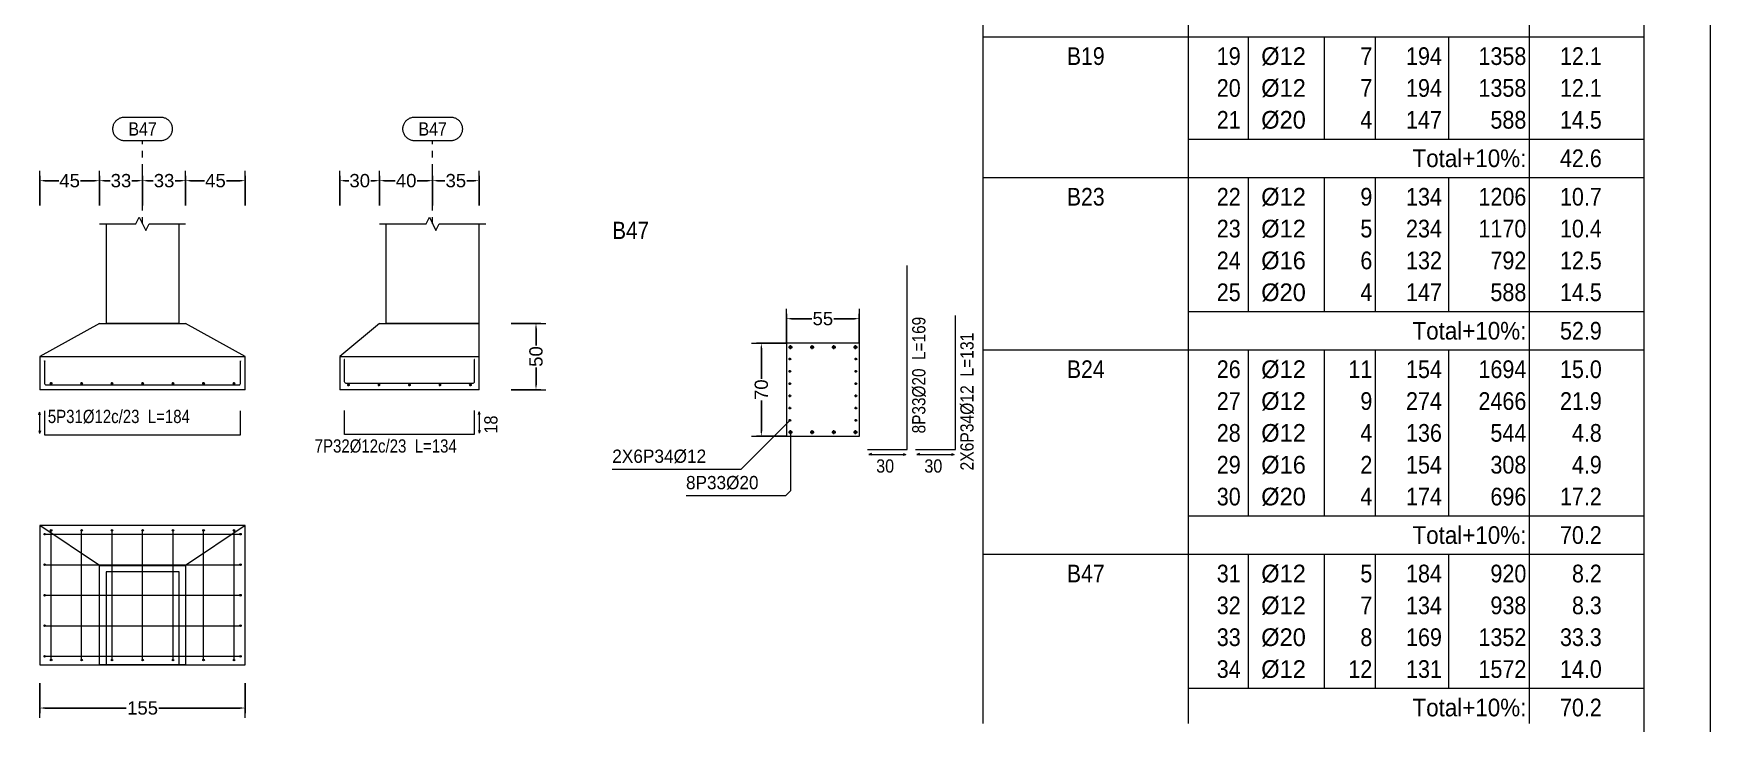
# Model space of a CAD drawing. Header units: millimetres. Extents: x 0 to 147, y 0 to 144.
# Drawn here: x 34.1 to 59.4, y 66.17 to 76.57 of the extents above; entities that cross this region are included whole.
import ezdxf
from ezdxf.enums import TextEntityAlignment as Align

# ---------------------------------------------------------------- set-up
doc = ezdxf.new("R2010")
doc.units = ezdxf.units.MM
doc.linetypes.add('CYPE_PUNTO', pattern=[0.075, 0, -0.075])
for name, color, linetype, lineweight in [('CIM_COTAS', 2, 'Continuous', 0), ('CIM_DIB_ARMADOS', 4, 'Continuous', 0), ('CIM_GEOMETRIA', 2, 'Continuous', 0), ('CIM_TXT_ARMADOS', 3, 'Continuous', 0), ('RECUAD_LIMITES', 2, 'Continuous', 0), ('RECUAD_MARCO', 1, 'Continuous', 20), ('TABLAS', 1, 'Continuous', 0), ('TEXTO_TABLAS', 1, 'Continuous', 0)]:
    doc.layers.add(name, color=color, linetype=linetype, lineweight=lineweight)
doc.styles.add('CYPETXT_0.3_romans', font='arial.ttf', dxfattribs={"height": 0.2})
doc.styles.add('CYPETXT_romans', font='arial.ttf', dxfattribs={"height": 0.2})
doc.dimstyles.new('cype_arrow', dxfattribs={"dimtxt": 0.18, "dimasz": 0.075, "dimexe": 0.075, "dimexo": 0.075, "dimgap": 0, "dimtad": 0, "dimdec": 4, "dimzin": 0, "dimdsep": 46, "dimtxsty": 'CYPETXT_0.3_romans', "dimcen": 0.09, "dimadec": 0, "dimazin": 0, "dimtfac": 1, "dimtdec": 4, "dimtofl": 0, "dimtmove": 2, "dimatfit": 3, "dimfxl": 1, "dimtolj": 1, "dimtzin": 0, "dimarcsym": 0})

# ---------------------------------------------------------------- blocks, each defined once
blk = doc.blocks.new('*D199')
at = {"layer": 'CIM_COTAS', "color": 0, "lineweight": -2, "transparency": 16777216}
for p, q in [((34.192, 73.982), (34.192, 74.432)), ((35.092, 73.982), (35.092, 74.432)), ((34.267, 74.357), (34.477, 74.357)), ((35.017, 74.357), (34.808, 74.357))]:
    blk.add_line(p, q, dxfattribs=at)
at = {"layer": 'CIM_COTAS', "color": 0, "transparency": 16777216}
for points in [[(34.267, 74.37), (34.267, 74.345), (34.192, 74.357)], [(35.017, 74.37), (35.017, 74.345), (35.092, 74.357)]]:
    blk.add_solid(points, dxfattribs=at)
at = {"layer": 'Defpoints', "color": 0, "transparency": 16777216}
for p in [(35.092, 74.357), (34.192, 73.907), (35.092, 73.907)]:
    blk.add_point(p, dxfattribs=at)
at = {"layer": 'CIM_COTAS', "color": 0, "transparency": 16777216, "insert": (34.642, 74.357), "char_height": 0.2, "attachment_point": 5, "style": 'CYPETXT_0.3_romans'}
blk.add_mtext('\\A1;45', dxfattribs=at)
blk = doc.blocks.new('*D200')
at = {"layer": 'CIM_COTAS', "color": 0, "lineweight": -2, "transparency": 16777216}
for p, q in [((35.092, 73.982), (35.092, 74.432)), ((35.742, 73.982), (35.742, 74.432)), ((35.167, 74.357), (35.253, 74.357)), ((35.667, 74.357), (35.582, 74.357))]:
    blk.add_line(p, q, dxfattribs=at)
at = {"layer": 'CIM_COTAS', "color": 0, "transparency": 16777216}
for points in [[(35.167, 74.37), (35.167, 74.345), (35.092, 74.357)], [(35.667, 74.37), (35.667, 74.345), (35.742, 74.357)]]:
    blk.add_solid(points, dxfattribs=at)
at = {"layer": 'Defpoints', "color": 0, "transparency": 16777216}
for p in [(35.742, 74.357), (35.092, 73.907), (35.742, 73.907)]:
    blk.add_point(p, dxfattribs=at)
at = {"layer": 'CIM_COTAS', "color": 0, "transparency": 16777216, "insert": (35.417, 74.357), "char_height": 0.2, "attachment_point": 5, "style": 'CYPETXT_0.3_romans'}
blk.add_mtext('\\A1;33', dxfattribs=at)
blk = doc.blocks.new('*D201')
at = {"layer": 'CIM_COTAS', "color": 0, "lineweight": -2, "transparency": 16777216}
for p, q in [((35.742, 73.982), (35.742, 74.432)), ((36.392, 73.982), (36.392, 74.432)), ((35.817, 74.357), (35.903, 74.357)), ((36.317, 74.357), (36.232, 74.357))]:
    blk.add_line(p, q, dxfattribs=at)
at = {"layer": 'CIM_COTAS', "color": 0, "transparency": 16777216}
for points in [[(35.817, 74.37), (35.817, 74.345), (35.742, 74.357)], [(36.317, 74.37), (36.317, 74.345), (36.392, 74.357)]]:
    blk.add_solid(points, dxfattribs=at)
at = {"layer": 'Defpoints', "color": 0, "transparency": 16777216}
for p in [(36.392, 74.357), (35.742, 73.907), (36.392, 73.907)]:
    blk.add_point(p, dxfattribs=at)
at = {"layer": 'CIM_COTAS', "color": 0, "transparency": 16777216, "insert": (36.067, 74.357), "char_height": 0.2, "attachment_point": 5, "style": 'CYPETXT_0.3_romans'}
blk.add_mtext('\\A1;33', dxfattribs=at)
blk = doc.blocks.new('*D202')
at = {"layer": 'CIM_COTAS', "color": 0, "lineweight": -2, "transparency": 16777216}
for p, q in [((36.392, 73.982), (36.392, 74.432)), ((37.292, 73.982), (37.292, 74.432)), ((36.467, 74.357), (36.677, 74.357)), ((37.217, 74.357), (37.008, 74.357))]:
    blk.add_line(p, q, dxfattribs=at)
at = {"layer": 'CIM_COTAS', "color": 0, "transparency": 16777216}
for points in [[(36.467, 74.37), (36.467, 74.345), (36.392, 74.357)], [(37.217, 74.37), (37.217, 74.345), (37.292, 74.357)]]:
    blk.add_solid(points, dxfattribs=at)
at = {"layer": 'Defpoints', "color": 0, "transparency": 16777216}
for p in [(37.292, 74.357), (36.392, 73.907), (37.292, 73.907)]:
    blk.add_point(p, dxfattribs=at)
at = {"layer": 'CIM_COTAS', "color": 0, "transparency": 16777216, "insert": (36.842, 74.357), "char_height": 0.2, "attachment_point": 5, "style": 'CYPETXT_0.3_romans'}
blk.add_mtext('\\A1;45', dxfattribs=at)
blk = doc.blocks.new('*D205')
at = {"layer": 'CIM_COTAS', "color": 0, "lineweight": -2, "transparency": 16777216}
for p, q in [((38.719, 73.982), (38.719, 74.432)), ((39.319, 73.982), (39.319, 74.432)), ((38.794, 74.357), (38.855, 74.357)), ((39.244, 74.357), (39.184, 74.357))]:
    blk.add_line(p, q, dxfattribs=at)
at = {"layer": 'CIM_COTAS', "color": 0, "transparency": 16777216}
for points in [[(38.794, 74.37), (38.794, 74.345), (38.719, 74.357)], [(39.244, 74.37), (39.244, 74.345), (39.319, 74.357)]]:
    blk.add_solid(points, dxfattribs=at)
at = {"layer": 'Defpoints', "color": 0, "transparency": 16777216}
for p in [(39.319, 74.357), (38.719, 73.907), (39.319, 73.907)]:
    blk.add_point(p, dxfattribs=at)
at = {"layer": 'CIM_COTAS', "color": 0, "transparency": 16777216, "insert": (39.019, 74.357), "char_height": 0.2, "attachment_point": 5, "style": 'CYPETXT_0.3_romans'}
blk.add_mtext('\\A1;30', dxfattribs=at)
blk = doc.blocks.new('*D206')
at = {"layer": 'CIM_COTAS', "color": 0, "lineweight": -2, "transparency": 16777216}
for p, q in [((39.319, 73.982), (39.319, 74.432)), ((40.119, 73.982), (40.119, 74.432)), ((39.394, 74.357), (39.554, 74.357)), ((40.044, 74.357), (39.885, 74.357))]:
    blk.add_line(p, q, dxfattribs=at)
at = {"layer": 'CIM_COTAS', "color": 0, "transparency": 16777216}
for points in [[(39.394, 74.37), (39.394, 74.345), (39.319, 74.357)], [(40.044, 74.37), (40.044, 74.345), (40.119, 74.357)]]:
    blk.add_solid(points, dxfattribs=at)
at = {"layer": 'Defpoints', "color": 0, "transparency": 16777216}
for p in [(40.119, 74.357), (39.319, 73.907), (40.119, 73.907)]:
    blk.add_point(p, dxfattribs=at)
at = {"layer": 'CIM_COTAS', "color": 0, "transparency": 16777216, "insert": (39.719, 74.357), "char_height": 0.2, "attachment_point": 5, "style": 'CYPETXT_0.3_romans'}
blk.add_mtext('\\A1;40', dxfattribs=at)
blk = doc.blocks.new('*D207')
at = {"layer": 'CIM_COTAS', "color": 0, "lineweight": -2, "transparency": 16777216}
for p, q in [((40.119, 73.982), (40.119, 74.432)), ((40.819, 73.982), (40.819, 74.432)), ((40.194, 74.357), (40.305, 74.357)), ((40.744, 74.357), (40.634, 74.357))]:
    blk.add_line(p, q, dxfattribs=at)
at = {"layer": 'CIM_COTAS', "color": 0, "transparency": 16777216}
for points in [[(40.194, 74.37), (40.194, 74.345), (40.119, 74.357)], [(40.744, 74.37), (40.744, 74.345), (40.819, 74.357)]]:
    blk.add_solid(points, dxfattribs=at)
at = {"layer": 'Defpoints', "color": 0, "transparency": 16777216}
for p in [(40.819, 74.357), (40.119, 73.907), (40.819, 73.907)]:
    blk.add_point(p, dxfattribs=at)
at = {"layer": 'CIM_COTAS', "color": 0, "transparency": 16777216, "insert": (40.469, 74.357), "char_height": 0.2, "attachment_point": 5, "style": 'CYPETXT_0.3_romans'}
blk.add_mtext('\\A1;35', dxfattribs=at)
blk = doc.blocks.new('*D208')
at = {"layer": 'CIM_COTAS', "color": 0, "lineweight": -2, "transparency": 16777216}
for p, q in [((41.304, 72.206), (41.754, 72.206)), ((41.679, 72.131), (41.679, 71.87)), ((41.679, 71.281), (41.679, 71.542)), ((41.304, 71.206), (41.754, 71.206))]:
    blk.add_line(p, q, dxfattribs=at)
at = {"layer": 'CIM_COTAS', "color": 0, "transparency": 16777216}
for points in [[(41.666, 72.131), (41.691, 72.131), (41.679, 72.206)], [(41.666, 71.281), (41.691, 71.281), (41.679, 71.206)]]:
    blk.add_solid(points, dxfattribs=at)
at = {"layer": 'Defpoints', "color": 0, "transparency": 16777216}
for p in [(41.229, 72.206), (41.679, 72.206), (41.229, 71.206)]:
    blk.add_point(p, dxfattribs=at)
at = {"layer": 'CIM_COTAS', "color": 0, "transparency": 16777216, "insert": (41.679, 71.706), "char_height": 0.2, "attachment_point": 5, "rotation": 90, "style": 'CYPETXT_0.3_romans'}
blk.add_mtext('\\A1;50', dxfattribs=at)
blk = doc.blocks.new('*D209')
at = {"layer": 'CIM_COTAS', "color": 0, "lineweight": -2, "transparency": 16777216}
for p, q in [((34.192, 66.782), (34.192, 66.332)), ((37.292, 66.782), (37.292, 66.332)), ((34.267, 66.407), (35.496, 66.407)), ((37.217, 66.407), (35.988, 66.407))]:
    blk.add_line(p, q, dxfattribs=at)
at = {"layer": 'CIM_COTAS', "color": 0, "transparency": 16777216}
for points in [[(34.267, 66.42), (34.267, 66.395), (34.192, 66.407)], [(37.217, 66.42), (37.217, 66.395), (37.292, 66.407)]]:
    blk.add_solid(points, dxfattribs=at)
at = {"layer": 'Defpoints', "color": 0, "transparency": 16777216}
for p in [(34.192, 66.857), (37.292, 66.857), (37.292, 66.407)]:
    blk.add_point(p, dxfattribs=at)
at = {"layer": 'CIM_COTAS', "color": 0, "transparency": 16777216, "insert": (35.742, 66.407), "char_height": 0.2, "attachment_point": 5, "style": 'CYPETXT_0.3_romans'}
blk.add_mtext('\\A1;155', dxfattribs=at)
blk = doc.blocks.new('*D211')
at = {"layer": 'CIM_COTAS', "color": 0, "lineweight": -2, "transparency": 16777216}
for p, q in [((45.457, 71.902), (45.457, 72.352)), ((45.532, 72.277), (45.843, 72.277)), ((46.482, 72.277), (46.172, 72.277)), ((46.557, 71.902), (46.557, 72.352))]:
    blk.add_line(p, q, dxfattribs=at)
at = {"layer": 'CIM_COTAS', "color": 0, "transparency": 16777216}
for points in [[(45.532, 72.289), (45.532, 72.264), (45.457, 72.277)], [(46.482, 72.289), (46.482, 72.264), (46.557, 72.277)]]:
    blk.add_solid(points, dxfattribs=at)
at = {"layer": 'Defpoints', "color": 0, "transparency": 16777216}
for p in [(46.557, 72.277), (45.457, 71.827), (46.557, 71.827)]:
    blk.add_point(p, dxfattribs=at)
at = {"layer": 'CIM_COTAS', "color": 0, "transparency": 16777216, "insert": (46.007, 72.277), "char_height": 0.2, "attachment_point": 5, "style": 'CYPETXT_0.3_romans'}
blk.add_mtext('\\A1;55', dxfattribs=at)
blk = doc.blocks.new('*D212')
at = {"layer": 'CIM_COTAS', "color": 0, "lineweight": -2, "transparency": 16777216}
for p, q in [((45.454, 71.906), (45.004, 71.906)), ((45.079, 71.831), (45.079, 71.369)), ((45.079, 70.581), (45.079, 71.043)), ((45.454, 70.506), (45.004, 70.506))]:
    blk.add_line(p, q, dxfattribs=at)
at = {"layer": 'CIM_COTAS', "color": 0, "transparency": 16777216}
for points in [[(45.066, 71.831), (45.091, 71.831), (45.079, 71.906)], [(45.066, 70.581), (45.091, 70.581), (45.079, 70.506)]]:
    blk.add_solid(points, dxfattribs=at)
at = {"layer": 'Defpoints', "color": 0, "transparency": 16777216}
for p in [(45.079, 71.906), (45.529, 71.906), (45.529, 70.506)]:
    blk.add_point(p, dxfattribs=at)
at = {"layer": 'CIM_COTAS', "color": 0, "transparency": 16777216, "insert": (45.079, 71.206), "char_height": 0.2, "attachment_point": 5, "rotation": 90, "style": 'CYPETXT_0.3_romans'}
blk.add_mtext('\\A1;70', dxfattribs=at)

msp = doc.modelspace()

# ---------------------------------------------------------------- hatches: boundary and pattern name
at = {"layer": 'CIM_DIB_ARMADOS'}
h = msp.add_hatch(color=256, dxfattribs=at)
edge = h.paths.add_edge_path(flags=0)
edge.add_arc((34.2644, 71.63801), 0.0016, 0, 360)
h = msp.add_hatch(color=256, dxfattribs=at)
edge = h.paths.add_edge_path(flags=0)
edge.add_arc((37.2204, 71.63801), 0.0016, 0, 360)
h = msp.add_hatch(color=256, dxfattribs=at)
edge = h.paths.add_edge_path(flags=0)
edge.add_arc((38.7914, 71.66201), 0.0016, 0, 360)
h = msp.add_hatch(color=256, dxfattribs=at)
edge = h.paths.add_edge_path(flags=0)
edge.add_arc((40.7474, 71.66201), 0.0016, 0, 360)
h = msp.add_hatch(color=256, dxfattribs=at)
edge = h.paths.add_edge_path(flags=0)
edge.add_arc((34.3624, 69.08601), 0.0016, 0, 360)
h = msp.add_hatch(color=256, dxfattribs=at)
edge = h.paths.add_edge_path(flags=0)
edge.add_arc((34.8224, 69.08601), 0.0016, 0, 360)
h = msp.add_hatch(color=256, dxfattribs=at)
edge = h.paths.add_edge_path(flags=0)
edge.add_arc((35.2824, 69.08601), 0.0016, 0, 360)
h = msp.add_hatch(color=256, dxfattribs=at)
edge = h.paths.add_edge_path(flags=0)
edge.add_arc((35.7424, 69.08601), 0.0016, 0, 360)
h = msp.add_hatch(color=256, dxfattribs=at)
edge = h.paths.add_edge_path(flags=0)
edge.add_arc((36.2024, 69.08601), 0.0016, 0, 360)
h = msp.add_hatch(color=256, dxfattribs=at)
edge = h.paths.add_edge_path(flags=0)
edge.add_arc((36.6624, 69.08601), 0.0016, 0, 360)
h = msp.add_hatch(color=256, dxfattribs=at)
edge = h.paths.add_edge_path(flags=0)
edge.add_arc((37.1224, 69.08601), 0.0016, 0, 360)
h = msp.add_hatch(color=256, dxfattribs=at)
edge = h.paths.add_edge_path(flags=0)
edge.add_arc((34.2644, 69.02801), 0.0016, 0, 360)
h = msp.add_hatch(color=256, dxfattribs=at)
edge = h.paths.add_edge_path(flags=0)
edge.add_arc((37.2204, 69.02801), 0.0016, 0, 360)
h = msp.add_hatch(color=256, dxfattribs=at)
edge = h.paths.add_edge_path(flags=0)
edge.add_arc((34.2644, 68.56801), 0.0016, 0, 360)
h = msp.add_hatch(color=256, dxfattribs=at)
edge = h.paths.add_edge_path(flags=0)
edge.add_arc((37.2204, 68.56801), 0.0016, 0, 360)
h = msp.add_hatch(color=256, dxfattribs=at)
edge = h.paths.add_edge_path(flags=0)
edge.add_arc((34.2644, 68.10801), 0.0016, 0, 360)
h = msp.add_hatch(color=256, dxfattribs=at)
edge = h.paths.add_edge_path(flags=0)
edge.add_arc((37.2204, 68.10801), 0.0016, 0, 360)
h = msp.add_hatch(color=256, dxfattribs=at)
edge = h.paths.add_edge_path(flags=0)
edge.add_arc((34.2644, 67.64801), 0.0016, 0, 360)
h = msp.add_hatch(color=256, dxfattribs=at)
edge = h.paths.add_edge_path(flags=0)
edge.add_arc((37.2204, 67.64801), 0.0016, 0, 360)
h = msp.add_hatch(color=256, dxfattribs=at)
edge = h.paths.add_edge_path(flags=0)
edge.add_arc((34.2644, 67.18801), 0.0016, 0, 360)
h = msp.add_hatch(color=256, dxfattribs=at)
edge = h.paths.add_edge_path(flags=0)
edge.add_arc((34.3624, 67.13001), 0.0016, 0, 360)
h = msp.add_hatch(color=256, dxfattribs=at)
edge = h.paths.add_edge_path(flags=0)
edge.add_arc((34.8224, 67.13001), 0.0016, 0, 360)
h = msp.add_hatch(color=256, dxfattribs=at)
edge = h.paths.add_edge_path(flags=0)
edge.add_arc((35.2824, 67.13001), 0.0016, 0, 360)
h = msp.add_hatch(color=256, dxfattribs=at)
edge = h.paths.add_edge_path(flags=0)
edge.add_arc((35.7424, 67.13001), 0.0016, 0, 360)
h = msp.add_hatch(color=256, dxfattribs=at)
edge = h.paths.add_edge_path(flags=0)
edge.add_arc((36.2024, 67.13001), 0.0016, 0, 360)
h = msp.add_hatch(color=256, dxfattribs=at)
edge = h.paths.add_edge_path(flags=0)
edge.add_arc((36.6624, 67.13001), 0.0016, 0, 360)
h = msp.add_hatch(color=256, dxfattribs=at)
edge = h.paths.add_edge_path(flags=0)
edge.add_arc((37.1224, 67.13001), 0.0016, 0, 360)
h = msp.add_hatch(color=256, dxfattribs=at)
edge = h.paths.add_edge_path(flags=0)
edge.add_arc((37.2204, 67.18801), 0.0016, 0, 360)

# ---------------------------------------------------------------- linework, layer by layer
at = {"layer": 'CIM_COTAS', "linetype": 'CYPE_PUNTO'}
for p, q in [((35.7424, 73.70601), (35.7424, 74.95701)), ((40.1194, 73.70601), (40.1194, 74.95701))]:
    msp.add_line(p, q, dxfattribs=at)
at = {"layer": 'CIM_COTAS'}
for p, q in [((34.1924, 74.20701), (34.1924, 74.50701)), ((35.0924, 74.20701), (35.0924, 74.50701)), ((35.0924, 74.20701), (35.0924, 74.50701)), ((35.7424, 74.20701), (35.7424, 74.50701)), ((35.7424, 74.20701), (35.7424, 74.50701)), ((36.3924, 74.20701), (36.3924, 74.50701)), ((36.3924, 74.20701), (36.3924, 74.50701)), ((37.2924, 74.20701), (37.2924, 74.50701)), ((38.7194, 74.20701), (38.7194, 74.50701)), ((39.3194, 74.20701), (39.3194, 74.50701)), ((39.3194, 74.20701), (39.3194, 74.50701)), ((40.1194, 74.20701), (40.1194, 74.50701)), ((40.1194, 74.20701), (40.1194, 74.50701)), ((40.8194, 74.20701), (40.8194, 74.50701)), ((45.45745, 72.12676), (45.45745, 72.42676)), ((46.55745, 72.12676), (46.55745, 72.42676)), ((41.5289, 72.20601), (41.8289, 72.20601)), ((44.9289, 71.90601), (45.2289, 71.90601)), ((41.5289, 71.20601), (41.8289, 71.20601)), ((44.9289, 70.50601), (45.2289, 70.50601)), ((34.1924, 66.25701), (34.1924, 66.55701)), ((37.2924, 66.25701), (37.2924, 66.55701))]:
    msp.add_line(p, q, dxfattribs=at)
for points in [[(36.0109, 75.31701), (36.02292, 75.31661), (36.03489, 75.3154), (36.04675, 75.3134), (36.05846, 75.31061), (36.06994, 75.30705), (36.08117, 75.30272), (36.09208, 75.29766), (36.10263, 75.29188), (36.11277, 75.28541), (36.12245, 75.27827), (36.13164, 75.2705), (36.14029, 75.26214), (36.14836, 75.25322), (36.15581, 75.24378), (36.16262, 75.23386), (36.16875, 75.22351), (36.17418, 75.21278), (36.17887, 75.2017), (36.18282, 75.19034), (36.186, 75.17873), (36.18839, 75.16695), (36.19, 75.15502), (36.1908, 75.14302), (36.1908, 75.13099), (36.19, 75.11899), (36.18839, 75.10707), (36.186, 75.09528), (36.18282, 75.08368), (36.17887, 75.07231), (36.17418, 75.06124), (36.16875, 75.0505), (36.16262, 75.04015), (36.15581, 75.03023), (36.14836, 75.02079), (36.14029, 75.01187), (36.13164, 75.00351), (36.12245, 74.99574), (36.11277, 74.98861), (36.10263, 74.98213), (36.09208, 74.97635), (36.08117, 74.97129), (36.06994, 74.96697), (36.05846, 74.9634), (36.04675, 74.96061), (36.03489, 74.95861), (36.02292, 74.95741), (36.0109, 74.95701), (35.4739, 74.95701), (35.46188, 74.95741), (35.44991, 74.95861), (35.43805, 74.96061), (35.42634, 74.9634), (35.41486, 74.96697), (35.40363, 74.97129), (35.39272, 74.97635), (35.38217, 74.98213), (35.37203, 74.98861), (35.36235, 74.99574), (35.35316, 75.00351), (35.34451, 75.01187), (35.33644, 75.02079), (35.32899, 75.03023), (35.32218, 75.04015), (35.31605, 75.0505), (35.31062, 75.06124), (35.30593, 75.07231), (35.30198, 75.08368), (35.2988, 75.09528), (35.29641, 75.10707), (35.2948, 75.11899), (35.294, 75.13099), (35.294, 75.14302), (35.2948, 75.15502), (35.29641, 75.16695), (35.2988, 75.17873), (35.30198, 75.19034), (35.30593, 75.2017), (35.31062, 75.21278), (35.31605, 75.22351), (35.32218, 75.23386), (35.32899, 75.24378), (35.33644, 75.25322), (35.34451, 75.26214), (35.35316, 75.2705), (35.36235, 75.27827), (35.37203, 75.28541), (35.38217, 75.29188), (35.39272, 75.29766), (35.40363, 75.30272), (35.41486, 75.30705), (35.42634, 75.31061), (35.43805, 75.3134), (35.44991, 75.3154), (35.46188, 75.31661), (35.4739, 75.31701), (36.0109, 75.31701)], [(40.3879, 75.31701), (40.39992, 75.31661), (40.41189, 75.3154), (40.42375, 75.3134), (40.43546, 75.31061), (40.44694, 75.30705), (40.45817, 75.30272), (40.46908, 75.29766), (40.47963, 75.29188), (40.48977, 75.28541), (40.49945, 75.27827), (40.50864, 75.2705), (40.51729, 75.26214), (40.52536, 75.25322), (40.53281, 75.24378), (40.53962, 75.23386), (40.54575, 75.22351), (40.55118, 75.21278), (40.55587, 75.2017), (40.55982, 75.19034), (40.563, 75.17873), (40.56539, 75.16695), (40.567, 75.15502), (40.5678, 75.14302), (40.5678, 75.13099), (40.567, 75.11899), (40.56539, 75.10707), (40.563, 75.09528), (40.55982, 75.08368), (40.55587, 75.07231), (40.55118, 75.06124), (40.54575, 75.0505), (40.53962, 75.04015), (40.53281, 75.03023), (40.52536, 75.02079), (40.51729, 75.01187), (40.50864, 75.00351), (40.49945, 74.99574), (40.48977, 74.98861), (40.47963, 74.98213), (40.46908, 74.97635), (40.45817, 74.97129), (40.44694, 74.96697), (40.43546, 74.9634), (40.42375, 74.96061), (40.41189, 74.95861), (40.39992, 74.95741), (40.3879, 74.95701), (39.8509, 74.95701), (39.83888, 74.95741), (39.82691, 74.95861), (39.81505, 74.96061), (39.80334, 74.9634), (39.79186, 74.96697), (39.78063, 74.97129), (39.76972, 74.97635), (39.75917, 74.98213), (39.74903, 74.98861), (39.73935, 74.99574), (39.73016, 75.00351), (39.72151, 75.01187), (39.71344, 75.02079), (39.70599, 75.03023), (39.69918, 75.04015), (39.69305, 75.0505), (39.68762, 75.06124), (39.68293, 75.07231), (39.67898, 75.08368), (39.6758, 75.09528), (39.67341, 75.10707), (39.6718, 75.11899), (39.671, 75.13099), (39.671, 75.14302), (39.6718, 75.15502), (39.67341, 75.16695), (39.6758, 75.17873), (39.67898, 75.19034), (39.68293, 75.2017), (39.68762, 75.21278), (39.69305, 75.22351), (39.69918, 75.23386), (39.70599, 75.24378), (39.71344, 75.25322), (39.72151, 75.26214), (39.73016, 75.2705), (39.73935, 75.27827), (39.74903, 75.28541), (39.75917, 75.29188), (39.76972, 75.29766), (39.78063, 75.30272), (39.79186, 75.30705), (39.80334, 75.31061), (39.81505, 75.3134), (39.82691, 75.3154), (39.83888, 75.31661), (39.8509, 75.31701), (40.3879, 75.31701)]]:
    msp.add_lwpolyline(points, close=True, dxfattribs=at)
at = {"layer": 'CIM_DIB_ARMADOS'}
for p, q in [((45.51745, 71.81601), (45.51745, 71.87601)), ((45.51745, 71.81601), (45.51745, 71.87601)), ((45.84411, 71.81601), (45.84411, 71.87601)), ((45.84411, 71.81601), (45.84411, 71.87601)), ((46.17078, 71.81601), (46.17078, 71.87601)), ((46.17078, 71.81601), (46.17078, 71.87601)), ((46.49745, 71.81601), (46.49745, 71.87601)), ((46.49745, 71.81601), (46.49745, 71.87601)), ((45.48745, 71.84601), (45.54745, 71.84601)), ((45.48745, 71.84601), (45.54745, 71.84601)), ((45.49145, 71.66886), (45.52745, 71.66886)), ((45.49145, 71.66886), (45.52745, 71.66886)), ((45.50945, 71.65086), (45.50945, 71.68686)), ((45.50945, 71.65086), (45.50945, 71.68686)), ((45.81411, 71.84601), (45.87411, 71.84601)), ((45.81411, 71.84601), (45.87411, 71.84601)), ((46.14078, 71.84601), (46.20078, 71.84601)), ((46.14078, 71.84601), (46.20078, 71.84601)), ((46.46745, 71.84601), (46.52745, 71.84601)), ((46.46745, 71.84601), (46.52745, 71.84601)), ((46.48745, 71.66886), (46.52345, 71.66886)), ((46.48745, 71.66886), (46.52345, 71.66886)), ((46.50545, 71.65086), (46.50545, 71.68686)), ((46.50545, 71.65086), (46.50545, 71.68686)), ((45.49145, 71.48372), (45.52745, 71.48372)), ((45.49145, 71.48372), (45.52745, 71.48372)), ((45.50945, 71.46572), (45.50945, 71.50172)), ((45.50945, 71.46572), (45.50945, 71.50172)), ((46.48745, 71.48372), (46.52345, 71.48372)), ((46.48745, 71.48372), (46.52345, 71.48372)), ((46.50545, 71.46572), (46.50545, 71.50172)), ((46.50545, 71.46572), (46.50545, 71.50172)), ((34.3444, 71.30201), (34.3804, 71.30201)), ((34.3624, 71.28401), (34.3624, 71.32001)), ((34.8044, 71.30201), (34.8404, 71.30201)), ((34.8224, 71.28401), (34.8224, 71.32001)), ((35.2644, 71.30201), (35.3004, 71.30201)), ((35.2824, 71.28401), (35.2824, 71.32001)), ((35.7244, 71.30201), (35.7604, 71.30201)), ((35.7424, 71.28401), (35.7424, 71.32001)), ((36.1844, 71.30201), (36.2204, 71.30201)), ((36.2024, 71.28401), (36.2024, 71.32001)), ((36.6444, 71.30201), (36.6804, 71.30201)), ((36.6624, 71.28401), (36.6624, 71.32001)), ((37.1044, 71.30201), (37.1404, 71.30201)), ((37.1224, 71.28401), (37.1224, 71.32001)), ((38.8314, 71.27801), (38.8674, 71.27801)), ((38.8494, 71.26001), (38.8494, 71.29601)), ((39.2914, 71.27801), (39.3274, 71.27801)), ((39.3094, 71.26001), (39.3094, 71.29601)), ((39.7514, 71.27801), (39.7874, 71.27801)), ((39.7694, 71.26001), (39.7694, 71.29601)), ((40.2114, 71.27801), (40.2474, 71.27801)), ((40.2294, 71.26001), (40.2294, 71.29601)), ((40.6714, 71.27801), (40.7074, 71.27801)), ((40.6894, 71.26001), (40.6894, 71.29601)), ((45.49145, 71.29858), (45.52745, 71.29858)), ((45.49145, 71.29858), (45.52745, 71.29858)), ((45.49145, 71.11344), (45.52745, 71.11344)), ((45.49145, 71.11344), (45.52745, 71.11344)), ((45.50945, 71.28058), (45.50945, 71.31658)), ((45.50945, 71.28058), (45.50945, 71.31658)), ((45.50945, 71.09544), (45.50945, 71.13144)), ((45.50945, 71.09544), (45.50945, 71.13144)), ((46.48745, 71.29858), (46.52345, 71.29858)), ((46.48745, 71.29858), (46.52345, 71.29858)), ((46.48745, 71.11344), (46.52345, 71.11344)), ((46.48745, 71.11344), (46.52345, 71.11344)), ((46.50545, 71.28058), (46.50545, 71.31658)), ((46.50545, 71.28058), (46.50545, 71.31658)), ((46.50545, 71.09544), (46.50545, 71.13144)), ((46.50545, 71.09544), (46.50545, 71.13144)), ((45.49145, 70.92829), (45.52745, 70.92829)), ((45.49145, 70.92829), (45.52745, 70.92829)), ((45.50945, 70.91029), (45.50945, 70.94629)), ((45.50945, 70.91029), (45.50945, 70.94629)), ((46.48745, 70.92829), (46.52345, 70.92829)), ((46.48745, 70.92829), (46.52345, 70.92829)), ((46.50545, 70.91029), (46.50545, 70.94629)), ((46.50545, 70.91029), (46.50545, 70.94629)), ((45.49145, 70.74315), (45.52745, 70.74315)), ((45.49145, 70.74315), (45.52745, 70.74315)), ((45.50945, 70.72515), (45.50945, 70.76115)), ((45.50945, 70.72515), (45.50945, 70.76115)), ((45.51745, 70.53601), (45.51745, 70.59601)), ((45.51745, 70.53601), (45.51745, 70.59601)), ((45.84411, 70.53601), (45.84411, 70.59601)), ((45.84411, 70.53601), (45.84411, 70.59601)), ((46.17078, 70.53601), (46.17078, 70.59601)), ((46.17078, 70.53601), (46.17078, 70.59601)), ((46.48745, 70.74315), (46.52345, 70.74315)), ((46.48745, 70.74315), (46.52345, 70.74315)), ((46.49745, 70.53601), (46.49745, 70.59601)), ((46.49745, 70.53601), (46.49745, 70.59601)), ((46.50545, 70.72515), (46.50545, 70.76115)), ((46.50545, 70.72515), (46.50545, 70.76115)), ((45.48745, 70.56601), (45.54745, 70.56601)), ((45.48745, 70.56601), (45.54745, 70.56601)), ((45.81411, 70.56601), (45.87411, 70.56601)), ((45.81411, 70.56601), (45.87411, 70.56601)), ((46.14078, 70.56601), (46.20078, 70.56601)), ((46.14078, 70.56601), (46.20078, 70.56601)), ((46.46745, 70.56601), (46.52745, 70.56601)), ((46.46745, 70.56601), (46.52745, 70.56601))]:
    msp.add_line(p, q, dxfattribs=at)
for points in [[(46.67945, 70.30601), (47.27945, 70.30601), (47.27945, 73.07801)], [(47.40645, 70.30601), (48.00645, 70.30601), (48.00645, 72.32601)], [(34.2644, 71.63801), (34.2644, 71.30201), (34.26762, 71.29001), (34.2764, 71.28122), (34.2884, 71.27801), (37.1964, 71.27801), (37.2084, 71.28122), (37.21718, 71.29001), (37.2204, 71.30201), (37.2204, 71.63801)], [(40.7474, 71.66201), (40.7474, 71.32601), (40.74418, 71.31401), (40.7354, 71.30522), (40.7234, 71.30201), (38.8154, 71.30201), (38.8034, 71.30522), (38.79462, 71.31401), (38.7914, 71.32601), (38.7914, 71.66201)], [(34.2644, 70.88801), (34.2644, 70.52801), (37.2204, 70.52801), (37.2204, 70.88801)], [(40.7474, 70.89301), (40.7474, 70.53301), (38.7914, 70.53301), (38.7914, 70.89301)], [(34.3624, 67.13001), (34.3624, 67.13322), (34.3624, 67.14201), (34.3624, 67.15401), (34.3624, 69.06201), (34.3624, 69.07401), (34.3624, 69.08279), (34.3624, 69.08601)], [(34.8224, 67.13001), (34.8224, 67.13322), (34.8224, 67.14201), (34.8224, 67.15401), (34.8224, 69.06201), (34.8224, 69.07401), (34.8224, 69.08279), (34.8224, 69.08601)], [(35.2824, 67.13001), (35.2824, 67.13322), (35.2824, 67.14201), (35.2824, 67.15401), (35.2824, 69.06201), (35.2824, 69.07401), (35.2824, 69.08279), (35.2824, 69.08601)], [(35.7424, 67.13001), (35.7424, 67.13322), (35.7424, 67.14201), (35.7424, 67.15401), (35.7424, 69.06201), (35.7424, 69.07401), (35.7424, 69.08279), (35.7424, 69.08601)], [(36.2024, 67.13001), (36.2024, 67.13322), (36.2024, 67.14201), (36.2024, 67.15401), (36.2024, 69.06201), (36.2024, 69.07401), (36.2024, 69.08279), (36.2024, 69.08601)], [(36.6624, 67.13001), (36.6624, 67.13322), (36.6624, 67.14201), (36.6624, 67.15401), (36.6624, 69.06201), (36.6624, 69.07401), (36.6624, 69.08279), (36.6624, 69.08601)], [(37.1224, 67.13001), (37.1224, 67.13322), (37.1224, 67.14201), (37.1224, 67.15401), (37.1224, 69.06201), (37.1224, 69.07401), (37.1224, 69.08279), (37.1224, 69.08601)], [(34.2644, 69.02801), (34.26762, 69.02801), (34.2764, 69.02801), (34.2884, 69.02801), (37.1964, 69.02801), (37.2084, 69.02801), (37.21718, 69.02801), (37.2204, 69.02801)], [(34.2644, 68.56801), (34.26762, 68.56801), (34.2764, 68.56801), (34.2884, 68.56801), (37.1964, 68.56801), (37.2084, 68.56801), (37.21718, 68.56801), (37.2204, 68.56801)], [(34.2644, 68.10801), (34.26762, 68.10801), (34.2764, 68.10801), (34.2884, 68.10801), (37.1964, 68.10801), (37.2084, 68.10801), (37.21718, 68.10801), (37.2204, 68.10801)], [(34.2644, 67.64801), (34.26762, 67.64801), (34.2764, 67.64801), (34.2884, 67.64801), (37.1964, 67.64801), (37.2084, 67.64801), (37.21718, 67.64801), (37.2204, 67.64801)], [(34.2644, 67.18801), (34.26762, 67.18801), (34.2764, 67.18801), (34.2884, 67.18801), (37.1964, 67.18801), (37.2084, 67.18801), (37.21718, 67.18801), (37.2204, 67.18801)]]:
    msp.add_lwpolyline(points, dxfattribs=at)
for centre, radius in [((45.51745, 71.84601), 0.02), ((45.51745, 71.84601), 0.02), ((45.84411, 71.84601), 0.02), ((45.84411, 71.84601), 0.02), ((46.17078, 71.84601), 0.02), ((46.17078, 71.84601), 0.02), ((46.49745, 71.84601), 0.02), ((46.49745, 71.84601), 0.02), ((34.2644, 71.63801), 0.0016), ((37.2204, 71.63801), 0.0016), ((38.7914, 71.66201), 0.0016), ((40.7474, 71.66201), 0.0016), ((45.50945, 71.66886), 0.012), ((45.50945, 71.66886), 0.012), ((46.50545, 71.66886), 0.012), ((46.50545, 71.66886), 0.012), ((45.50945, 71.48372), 0.012), ((45.50945, 71.48372), 0.012), ((46.50545, 71.48372), 0.012), ((46.50545, 71.48372), 0.012), ((34.3624, 71.30201), 0.012), ((34.8224, 71.30201), 0.012), ((35.2824, 71.30201), 0.012), ((35.7424, 71.30201), 0.012), ((36.2024, 71.30201), 0.012), ((36.6624, 71.30201), 0.012), ((37.1224, 71.30201), 0.012), ((38.8494, 71.27801), 0.012), ((39.3094, 71.27801), 0.012), ((39.7694, 71.27801), 0.012), ((40.2294, 71.27801), 0.012), ((40.6894, 71.27801), 0.012), ((45.50945, 71.29858), 0.012), ((45.50945, 71.29858), 0.012), ((45.50945, 71.11344), 0.012), ((45.50945, 71.11344), 0.012), ((46.50545, 71.29858), 0.012), ((46.50545, 71.29858), 0.012), ((46.50545, 71.11344), 0.012), ((46.50545, 71.11344), 0.012), ((45.50945, 70.92829), 0.012), ((45.50945, 70.92829), 0.012), ((46.50545, 70.92829), 0.012), ((46.50545, 70.92829), 0.012), ((45.50945, 70.74315), 0.012), ((45.50945, 70.74315), 0.012), ((46.50545, 70.74315), 0.012), ((46.50545, 70.74315), 0.012), ((45.51745, 70.56601), 0.02), ((45.51745, 70.56601), 0.02), ((45.84411, 70.56601), 0.02), ((45.84411, 70.56601), 0.02), ((46.17078, 70.56601), 0.02), ((46.17078, 70.56601), 0.02), ((46.49745, 70.56601), 0.02), ((46.49745, 70.56601), 0.02), ((34.3624, 69.08601), 0.012), ((34.3624, 69.08601), 0.0016), ((34.8224, 69.08601), 0.012), ((34.8224, 69.08601), 0.0016), ((35.2824, 69.08601), 0.012), ((35.2824, 69.08601), 0.0016), ((35.7424, 69.08601), 0.012), ((35.7424, 69.08601), 0.0016), ((36.2024, 69.08601), 0.012), ((36.2024, 69.08601), 0.0016), ((36.6624, 69.08601), 0.012), ((36.6624, 69.08601), 0.0016), ((37.1224, 69.08601), 0.012), ((37.1224, 69.08601), 0.0016), ((34.2644, 69.02801), 0.012), ((34.2644, 69.02801), 0.0016), ((37.2204, 69.02801), 0.012), ((37.2204, 69.02801), 0.0016), ((34.2644, 68.56801), 0.012), ((37.2204, 68.56801), 0.012), ((34.2644, 68.56801), 0.0016), ((37.2204, 68.56801), 0.0016), ((34.2644, 68.10801), 0.012), ((34.2644, 68.10801), 0.0016), ((37.2204, 68.10801), 0.012), ((37.2204, 68.10801), 0.0016), ((34.2644, 67.64801), 0.012), ((34.2644, 67.64801), 0.0016), ((37.2204, 67.64801), 0.012), ((37.2204, 67.64801), 0.0016), ((34.2644, 67.18801), 0.012), ((34.2644, 67.18801), 0.0016), ((34.3624, 67.13001), 0.012), ((34.3624, 67.13001), 0.0016), ((34.8224, 67.13001), 0.012), ((34.8224, 67.13001), 0.0016), ((35.2824, 67.13001), 0.012), ((35.2824, 67.13001), 0.0016), ((35.7424, 67.13001), 0.012), ((35.7424, 67.13001), 0.0016), ((36.2024, 67.13001), 0.012), ((36.2024, 67.13001), 0.0016), ((36.6624, 67.13001), 0.012), ((36.6624, 67.13001), 0.0016), ((37.1224, 67.13001), 0.012), ((37.1224, 67.13001), 0.0016), ((37.2204, 67.18801), 0.012), ((37.2204, 67.18801), 0.0016)]:
    msp.add_circle(centre, radius, dxfattribs=at)
at = {"layer": 'CIM_GEOMETRIA'}
for p, q in [((35.1924, 73.70601), (35.1924, 72.20601)), ((36.2924, 72.20601), (36.2924, 73.70601)), ((39.4194, 72.20601), (39.4194, 73.70601)), ((40.8194, 72.20601), (40.8194, 73.70601)), ((35.0924, 72.20601), (34.1924, 71.70601)), ((35.0924, 72.20601), (36.3924, 72.20601)), ((36.2924, 72.20601), (35.1924, 72.20601)), ((37.2924, 71.70601), (36.3924, 72.20601)), ((39.3194, 72.20601), (38.7194, 71.70601)), ((39.3194, 72.20601), (40.8194, 72.20601)), ((40.8194, 72.20601), (39.4194, 72.20601)), ((40.8194, 71.70601), (40.8194, 72.20601)), ((34.1924, 71.70601), (37.2924, 71.70601)), ((34.1924, 71.70601), (34.1924, 71.20601)), ((37.2924, 71.20601), (37.2924, 71.70601)), ((38.7194, 71.70601), (40.8194, 71.70601)), ((38.7194, 71.70601), (38.7194, 71.20601)), ((40.8194, 71.20601), (40.8194, 71.70601)), ((37.2924, 71.20601), (34.1924, 71.20601)), ((40.8194, 71.20601), (38.7194, 71.20601)), ((35.0924, 68.55801), (34.1924, 69.15801)), ((37.2924, 69.15801), (36.3924, 68.55801)), ((34.1924, 67.05801), (35.0924, 67.05801)), ((36.3924, 67.05801), (37.2924, 67.05801))]:
    msp.add_line(p, q, dxfattribs=at)
for points in [[(35.0924, 73.70601), (35.6424, 73.70601), (35.6924, 73.80601), (35.7924, 73.60601), (35.8424, 73.70601), (36.3924, 73.70601)], [(39.3194, 73.70601), (40.0194, 73.70601), (40.0694, 73.80601), (40.1694, 73.60601), (40.2194, 73.70601), (40.9194, 73.70601)]]:
    msp.add_lwpolyline(points, dxfattribs=at)
for points in [[(45.45745, 70.50601), (46.55745, 70.50601), (46.55745, 71.90601), (45.45745, 71.90601), (45.45745, 70.50601)], [(34.1924, 69.15801), (34.1924, 67.05801), (37.2924, 67.05801), (37.2924, 69.15801), (34.1924, 69.15801)], [(36.3924, 68.55801), (36.3924, 67.05801), (35.0924, 67.05801), (35.0924, 68.55801), (36.3924, 68.55801)], [(35.1924, 67.05801), (36.2924, 67.05801), (36.2924, 68.45801), (35.1924, 68.45801), (35.1924, 67.05801)]]:
    msp.add_lwpolyline(points, close=True, dxfattribs=at)
at = {"layer": 'CIM_TXT_ARMADOS'}
for p, q in [((34.1769, 70.82781), (34.1894, 70.86781)), ((34.2019, 70.82781), (34.1894, 70.86781)), ((34.1894, 70.86781), (34.1894, 70.54821)), ((40.8099, 70.83281), (40.8224, 70.87281)), ((40.8349, 70.83281), (40.8224, 70.87281)), ((40.8224, 70.87281), (40.8224, 70.55321)), ((45.50945, 70.74315), (44.98203, 70.21574)), ((34.1769, 70.58821), (34.1894, 70.54821)), ((34.2019, 70.58821), (34.1894, 70.54821)), ((40.8099, 70.59321), (40.8224, 70.55321)), ((40.8349, 70.59321), (40.8224, 70.55321)), ((45.51745, 70.56601), (45.51745, 69.90601)), ((46.73965, 70.24351), (46.69965, 70.23101)), ((46.73965, 70.21851), (46.69965, 70.23101)), ((46.69965, 70.23101), (47.25925, 70.23101)), ((47.21925, 70.24351), (47.25925, 70.23101)), ((47.21925, 70.21851), (47.25925, 70.23101)), ((47.46665, 70.24351), (47.42665, 70.23101)), ((47.46665, 70.21851), (47.42665, 70.23101)), ((47.42665, 70.23101), (47.98625, 70.23101)), ((47.94625, 70.24351), (47.98625, 70.23101)), ((47.94625, 70.21851), (47.98625, 70.23101))]:
    msp.add_line(p, q, dxfattribs=at)
for points in [[(45.50945, 70.74315), (44.98203, 70.21574), (44.7699, 70.0036), (42.8289, 70.0036)], [(45.51745, 70.56601), (45.51745, 69.90601), (45.51745, 69.68101), (45.44245, 69.60601), (43.94245, 69.60601)]]:
    msp.add_lwpolyline(points, dxfattribs=at)
at = {"layer": 'RECUAD_LIMITES'}
msp.add_lwpolyline([(0, 49.585), (59.4, 49.585), (59.4, 91.585), (0, 91.585), (0, 49.585)], close=True, dxfattribs=at)
at = {"layer": 'RECUAD_MARCO'}
msp.add_lwpolyline([(2.5, 50.585), (58.4, 50.585), (58.4, 90.585), (2.5, 90.585), (2.5, 50.585)], close=True, dxfattribs=at)
at = {"layer": 'TABLAS'}
for p, q in [((48.424, 76.575), (48.424, 79.555)), ((51.524, 76.575), (51.524, 79.555)), ((56.672, 76.575), (56.672, 79.555)), ((58.4, 76.575), (58.4, 79.555)), ((48.424, 76.475), (48.424, 76.575)), ((48.424, 76.525), (58.4, 76.525)), ((48.424, 74.455), (48.424, 76.475)), ((51.524, 76.475), (51.524, 76.575)), ((51.524, 74.455), (51.524, 76.475)), ((52.428, 76.475), (52.428, 76.525)), ((52.428, 74.985), (52.428, 76.475)), ((53.576, 76.475), (53.576, 76.525)), ((53.576, 74.985), (53.576, 76.475)), ((54.348, 76.475), (54.348, 76.525)), ((54.348, 74.985), (54.348, 76.475)), ((55.452, 76.475), (55.452, 76.525)), ((55.452, 74.985), (55.452, 76.475)), ((56.672, 76.475), (56.672, 76.575)), ((56.672, 74.455), (56.672, 76.475)), ((58.4, 76.475), (58.4, 76.575)), ((58.4, 74.455), (58.4, 76.475)), ((51.524, 74.985), (58.4, 74.985)), ((48.424, 74.355), (48.424, 74.455)), ((48.424, 74.405), (58.4, 74.405)), ((51.524, 74.355), (51.524, 74.455)), ((52.428, 74.355), (52.428, 74.405)), ((53.576, 74.355), (53.576, 74.405)), ((54.348, 74.355), (54.348, 74.405)), ((55.452, 74.355), (55.452, 74.405)), ((56.672, 74.355), (56.672, 74.455)), ((58.4, 74.355), (58.4, 74.455)), ((48.424, 71.855), (48.424, 74.355)), ((51.524, 71.855), (51.524, 74.355)), ((52.428, 72.385), (52.428, 74.355)), ((53.576, 72.385), (53.576, 74.355)), ((54.348, 72.385), (54.348, 74.355)), ((55.452, 72.385), (55.452, 74.355)), ((56.672, 71.855), (56.672, 74.355)), ((58.4, 71.855), (58.4, 74.355)), ((51.524, 72.385), (58.4, 72.385)), ((48.424, 71.755), (48.424, 71.855)), ((48.424, 71.805), (58.4, 71.805)), ((48.424, 68.775), (48.424, 71.755)), ((51.524, 71.755), (51.524, 71.855)), ((51.524, 68.775), (51.524, 71.755)), ((52.428, 71.755), (52.428, 71.805)), ((52.428, 69.305), (52.428, 71.755)), ((53.576, 71.755), (53.576, 71.805)), ((53.576, 69.305), (53.576, 71.755)), ((54.348, 71.755), (54.348, 71.805)), ((54.348, 69.305), (54.348, 71.755)), ((55.452, 71.755), (55.452, 71.805)), ((55.452, 69.305), (55.452, 71.755)), ((56.672, 71.755), (56.672, 71.855)), ((56.672, 68.775), (56.672, 71.755)), ((58.4, 71.755), (58.4, 71.855)), ((58.4, 68.775), (58.4, 71.755)), ((51.524, 69.305), (58.4, 69.305)), ((48.424, 68.675), (48.424, 68.775)), ((48.424, 68.725), (58.4, 68.725)), ((48.424, 66.175), (48.424, 68.675)), ((51.524, 68.675), (51.524, 68.775)), ((51.524, 66.175), (51.524, 68.675)), ((52.428, 68.675), (52.428, 68.725)), ((52.428, 66.705), (52.428, 68.675)), ((53.576, 68.675), (53.576, 68.725)), ((53.576, 66.705), (53.576, 68.675)), ((54.348, 68.675), (54.348, 68.725)), ((54.348, 66.705), (54.348, 68.675)), ((55.452, 68.675), (55.452, 68.725)), ((55.452, 66.705), (55.452, 68.675)), ((56.672, 68.675), (56.672, 68.775)), ((56.672, 66.175), (56.672, 68.675)), ((58.4, 68.675), (58.4, 68.775)), ((58.4, 66.175), (58.4, 68.675)), ((51.524, 66.705), (58.4, 66.705))]:
    msp.add_line(p, q, dxfattribs=at)

# ---------------------------------------------------------------- texts
at = {"layer": 'CIM_COTAS', "style": 'CYPETXT_romans', "width": 0.8592}
for p in [(35.7424, 75.13701), (40.1194, 75.13701)]:
    msp.add_text('B47', height=0.2, dxfattribs=at).set_placement(p, align=Align.MIDDLE_CENTER)
at = {"layer": 'CIM_TXT_ARMADOS', "style": 'CYPETXT_romans', "width": 0.8592}
msp.add_text('B47', height=0.26, dxfattribs=at).set_placement((42.8289, 73.73801), align=Align.TOP_LEFT)
at = {"layer": 'CIM_TXT_ARMADOS', "style": 'CYPETXT_romans'}
for s, width, p in [('8P33%%c20  L=169', 0.828687, (47.55445, 70.54751)), ('2X6P34%%c12  L=131', 0.843553, (48.28145, 69.98851)), ('18', 0.872274, (41.0974, 70.54501))]:
    msp.add_text(s, height=0.2, rotation=90, dxfattribs=dict(at, width=width)).set_placement(p)
for s, width, p in [('5P31%%c12c/23  L=184', 0.809319, (34.3129, 70.70301)), ('7P32%%c12c/23  L=134', 0.809319, (38.3399, 70.25801)), ('2X6P34%%c12', 0.93154, (42.8289, 70.1036)), ('30', 0.872274, (46.81145, 69.95601)), ('30', 0.872274, (47.53845, 69.95601)), ('8P33%%c20', 0.92633, (43.94245, 69.70601))]:
    msp.add_text(s, height=0.2, dxfattribs=dict(at, width=width)).set_placement(p)
at = {"layer": 'TEXTO_TABLAS', "style": 'CYPETXT_romans', "width": 0.8592}
for s, p in [('B19', (49.974, 76.235)), ('B23', (49.974, 74.115)), ('B24', (49.974, 71.515)), ('B47', (49.974, 68.435))]:
    msp.add_text(s, height=0.266667, dxfattribs=at).set_placement(p, align=Align.MIDDLE_CENTER)
at = {"layer": 'TEXTO_TABLAS', "style": 'CYPETXT_romans'}
for s, height, width, p in [('19', 0.266667, 0.872274, (52.312, 76.235)), ('7', 0.26667, 0.872274, (54.298, 76.235)), ('194', 0.266667, 0.872274, (55.348, 76.235)), ('1358', 0.266667, 0.872274, (56.622, 76.235)), ('12.1', 0.266667, 0.869308, (57.76, 76.235)), ('20', 0.266667, 0.872274, (52.312, 75.755)), ('7', 0.26667, 0.872274, (54.298, 75.755)), ('194', 0.266667, 0.872274, (55.348, 75.755)), ('1358', 0.266667, 0.872274, (56.622, 75.755)), ('12.1', 0.266667, 0.869308, (57.76, 75.755)), ('21', 0.266667, 0.872274, (52.312, 75.275)), ('4', 0.26667, 0.872274, (54.298, 75.275)), ('147', 0.266667, 0.872274, (55.348, 75.275)), ('588', 0.266667, 0.872274, (56.622, 75.275)), ('14.5', 0.266667, 0.869308, (57.76, 75.275)), ('Total+10%:', 0.266667, 0.906671, (56.622, 74.695)), ('42.6', 0.266667, 0.869308, (57.76, 74.695)), ('22', 0.266667, 0.872274, (52.312, 74.115)), ('9', 0.26667, 0.872274, (54.298, 74.115)), ('134', 0.266667, 0.872274, (55.348, 74.115)), ('1206', 0.266667, 0.872274, (56.622, 74.115)), ('10.7', 0.266667, 0.869308, (57.76, 74.115)), ('23', 0.266667, 0.872274, (52.312, 73.635)), ('5', 0.26667, 0.872274, (54.298, 73.635)), ('234', 0.266667, 0.872274, (55.348, 73.635)), ('1170', 0.266667, 0.872274, (56.622, 73.635)), ('10.4', 0.266667, 0.869308, (57.76, 73.635)), ('24', 0.266667, 0.872274, (52.312, 73.155)), ('6', 0.26667, 0.872274, (54.298, 73.155)), ('132', 0.266667, 0.872274, (55.348, 73.155)), ('792', 0.266667, 0.872274, (56.622, 73.155)), ('12.5', 0.266667, 0.869308, (57.76, 73.155)), ('25', 0.266667, 0.872274, (52.312, 72.675)), ('4', 0.26667, 0.872274, (54.298, 72.675)), ('147', 0.266667, 0.872274, (55.348, 72.675)), ('588', 0.266667, 0.872274, (56.622, 72.675)), ('14.5', 0.266667, 0.869308, (57.76, 72.675)), ('Total+10%:', 0.266667, 0.906671, (56.622, 72.095)), ('52.9', 0.266667, 0.869308, (57.76, 72.095)), ('26', 0.266667, 0.872274, (52.312, 71.515)), ('11', 0.266667, 0.872274, (54.298, 71.515)), ('154', 0.266667, 0.872274, (55.348, 71.515)), ('1694', 0.266667, 0.872274, (56.622, 71.515)), ('15.0', 0.266667, 0.869308, (57.76, 71.515)), ('27', 0.266667, 0.872274, (52.312, 71.035)), ('9', 0.26667, 0.872274, (54.298, 71.035)), ('274', 0.266667, 0.872274, (55.348, 71.035)), ('2466', 0.266667, 0.872274, (56.622, 71.035)), ('21.9', 0.266667, 0.869308, (57.76, 71.035)), ('28', 0.266667, 0.872274, (52.312, 70.555)), ('4', 0.26667, 0.872274, (54.298, 70.555)), ('136', 0.266667, 0.872274, (55.348, 70.555)), ('544', 0.266667, 0.872274, (56.622, 70.555)), ('4.8', 0.266667, 0.868127, (57.76, 70.555)), ('29', 0.266667, 0.872274, (52.312, 70.075)), ('2', 0.26667, 0.872274, (54.298, 70.075)), ('154', 0.266667, 0.872274, (55.348, 70.075)), ('308', 0.266667, 0.872274, (56.622, 70.075)), ('4.9', 0.266667, 0.868127, (57.76, 70.075)), ('30', 0.266667, 0.872274, (52.312, 69.595)), ('4', 0.26667, 0.872274, (54.298, 69.595)), ('174', 0.266667, 0.872274, (55.348, 69.595)), ('696', 0.266667, 0.872274, (56.622, 69.595)), ('17.2', 0.266667, 0.869308, (57.76, 69.595)), ('Total+10%:', 0.266667, 0.906671, (56.622, 69.015)), ('70.2', 0.266667, 0.869308, (57.76, 69.015)), ('31', 0.266667, 0.872274, (52.312, 68.435)), ('184', 0.266667, 0.872274, (55.348, 68.435)), ('920', 0.266667, 0.872274, (56.622, 68.435)), ('8.2', 0.266667, 0.868127, (57.76, 68.435)), ('5', 0.26667, 0.872274, (54.298, 68.435)), ('32', 0.266667, 0.872274, (52.312, 67.955)), ('7', 0.26667, 0.872274, (54.298, 67.955)), ('134', 0.266667, 0.872274, (55.348, 67.955)), ('938', 0.266667, 0.872274, (56.622, 67.955)), ('8.3', 0.266667, 0.868127, (57.76, 67.955)), ('33', 0.266667, 0.872274, (52.312, 67.475)), ('8', 0.26667, 0.872274, (54.298, 67.475)), ('169', 0.266667, 0.872274, (55.348, 67.475)), ('1352', 0.266667, 0.872274, (56.622, 67.475)), ('33.3', 0.266667, 0.869308, (57.76, 67.475)), ('34', 0.266667, 0.872274, (52.312, 66.995)), ('12', 0.266667, 0.872274, (54.298, 66.995)), ('131', 0.266667, 0.872274, (55.348, 66.995)), ('1572', 0.266667, 0.872274, (56.622, 66.995)), ('14.0', 0.266667, 0.869308, (57.76, 66.995)), ('Total+10%:', 0.266667, 0.906671, (56.622, 66.415)), ('70.2', 0.266667, 0.869308, (57.76, 66.415))]:
    msp.add_text(s, height=height, dxfattribs=dict(at, width=width)).set_placement(p, align=Align.MIDDLE_RIGHT)
at = {"layer": 'TEXTO_TABLAS', "style": 'CYPETXT_romans', "width": 0.955414}
for s, p in [('%%c12', (52.622, 76.235)), ('%%c12', (52.622, 75.755)), ('%%c20', (52.622, 75.275)), ('%%c12', (52.622, 74.115)), ('%%c12', (52.622, 73.635)), ('%%c16', (52.622, 73.155)), ('%%c20', (52.622, 72.675)), ('%%c12', (52.622, 71.515)), ('%%c12', (52.622, 71.035)), ('%%c12', (52.622, 70.555)), ('%%c16', (52.622, 70.075)), ('%%c20', (52.622, 69.595)), ('%%c12', (52.622, 68.435)), ('%%c12', (52.622, 67.955)), ('%%c20', (52.622, 67.475)), ('%%c12', (52.622, 66.995))]:
    msp.add_text(s, height=0.266667, dxfattribs=at).set_placement(p, align=Align.MIDDLE_LEFT)

# ---------------------------------------------------------------- dimensions: what is measured, and where the dimension line sits
at = {"layer": 'CIM_COTAS'}
for p1, p2, distance, text, picture, middle in [((34.1924, 73.90701), (35.0924, 73.90701), 0.45, '45', '*D199', (34.6424, 74.35701)), ((35.0924, 73.90701), (35.7424, 73.90701), 0.45, '33', '*D200', (35.4174, 74.35701)), ((35.7424, 73.90701), (36.3924, 73.90701), 0.45, '33', '*D201', (36.0674, 74.35701)), ((36.3924, 73.90701), (37.2924, 73.90701), 0.45, '45', '*D202', (36.8424, 74.35701)), ((38.7194, 73.90701), (39.3194, 73.90701), 0.45, '30', '*D205', (39.0194, 74.35701)), ((39.3194, 73.90701), (40.1194, 73.90701), 0.45, '40', '*D206', (39.7194, 74.35701)), ((40.1194, 73.90701), (40.8194, 73.90701), 0.45, '35', '*D207', (40.4694, 74.35701)), ((45.45745, 71.82676), (46.55745, 71.82676), 0.45, '55', '*D211', (46.00745, 72.27676)), ((41.2289, 71.20601), (41.2289, 72.20601), -0.45, '50', '*D208', (41.6789, 71.70601)), ((45.5289, 70.50601), (45.5289, 71.90601), 0.45, '70', '*D212', (45.0789, 71.20601)), ((34.1924, 66.85701), (37.2924, 66.85701), -0.45, '155', '*D209', (35.7424, 66.40701))]:
    dim = msp.add_aligned_dim(p1=p1, p2=p2, distance=distance, text=text, dimstyle='cype_arrow', dxfattribs=at)
    dim.commit()
    dim.dimension.update_dxf_attribs({"geometry": picture, "text_midpoint": middle})

doc.saveas('drawing.dxf')
